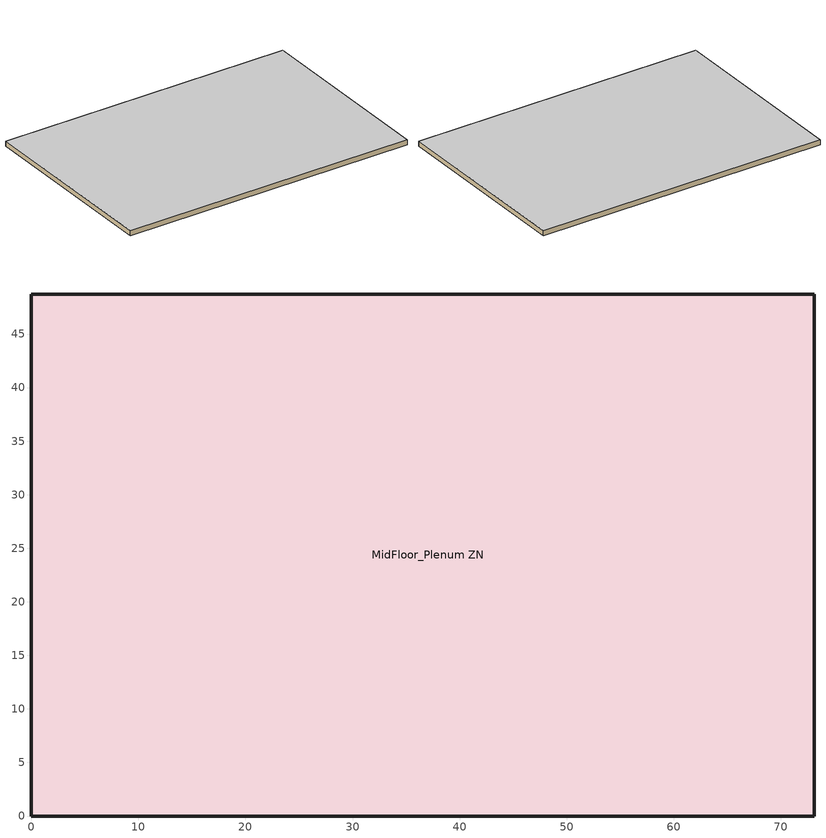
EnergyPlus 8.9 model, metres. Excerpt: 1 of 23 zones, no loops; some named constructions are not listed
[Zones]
MidFloor_Plenum ZN
 floor to Core_mid ZN (Typical Interior Floor): 68.53,44.16 68.53,4.57 5.49,4.57 5.49,44.16 z22.56
 floor to DataCenter_mid_ZN_6 ZN (Typical Interior Floor): 5.49,44.16 5.49,4.57 4.57,4.57 4.57,44.16 z22.56
 floor to Perimeter_mid_ZN_1 ZN (Typical Interior Floor): 68.53,4.57 73.11,0 0,0 4.57,4.57 z22.56
 floor to Perimeter_mid_ZN_2 ZN (Typical Interior Floor): 73.11,48.74 73.11,0 68.53,4.57 68.53,44.16 z22.56
 floor to Perimeter_mid_ZN_3 ZN (Typical Interior Floor): 73.11,48.74 68.53,44.16 4.57,44.16 0,48.74 z22.56
 floor to Perimeter_mid_ZN_4 ZN (Typical Interior Floor): 0,48.74 4.57,44.16 4.57,4.57 0,0 z22.56
 wall outside (Typical Insulated Exterior Mass Wall R-11.11): 73.11,0 73.11,48.74 0,48.74 0,0 73.11,0 z22.56:23.78
 ceiling adiabatic (Floor Adiabatic construction): 73.11,0 73.11,48.74 0,48.74 0,0 z23.78
[Material]
100mm Normalweight concrete floor: Roughness=MediumSmooth; Thickness {m}=0.1016; Conductivity {W/m-K}=2.31; Density {kg/m3}=2322; Specific Heat {J/kg-K}=832; Thermal Absorptance=0.9; Solar Absorptance=0.7; Visible Absorptance=0.7
[Material:NoMass]
CP02 CARPET PAD: Roughness=VeryRough; Thermal Resistance {m2-K/W}=0.21648; Thermal Absorptance=0.9; Solar Absorptance=0.7; Visible Absorptance=0.8
[Construction]
Typical Interior Ceiling: CP02 CARPET PAD, 100mm Normalweight concrete floor
[Schedule:Day:Interval]
OfficeLarge BLDG_LIGHT_SCH Default 1: No, 24:00, 0.05
OfficeLarge BLDG_LIGHT_SCH Sat Day 1: No, 06:00, 0.05, 08:00, 0.09238, 12:00, 0.27714, 17:00, 0.13857, 19:00, 0.04619, 24:00, 0.05
OfficeLarge BLDG_LIGHT_SCH Summer Design Day 1: No, 24:00, 1
OfficeLarge BLDG_LIGHT_SCH Winter Design Day 1: No, 24:00, 0
OfficeLarge BLDG_LIGHT_SCH Wkdy Day 1: No, 05:00, 0.05, 06:00, 0.1, 07:00, 0.09238, 08:00, 0.27714, 17:00, 0.83142, 18:00, 0.4619, 20:00, 0.27714, 22:00, 0.18476, 23:00, 0.09238, 24:00, 0.04619
OfficeLarge CLGSETP_SCH_NO_SETBACK Default 1; OfficeLarge CLGSETP_SCH_NO_SETBACK Default|WntrDsn|Sat|Wkdy Day 1; OfficeLarge CLGSETP_SCH_NO_SETBACK Winter Design Day 1: No, 24:00, 24
OfficeLarge CLGSETP_SCH_NO_SETBACK Summer Design Day 1: No, 05:00, 26.7, 06:00, 25.7, 07:00, 25, 22:00, 24, 24:00, 26.7
